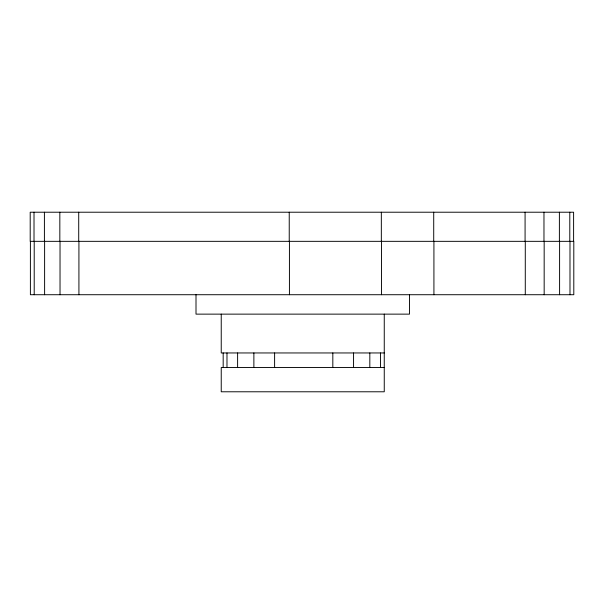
<?xml version="1.0" encoding="UTF-8"?>
<svg xmlns="http://www.w3.org/2000/svg" width="604" height="604" viewBox="0 0 604 604"><rect width="100%" height="100%" fill="white"/><g stroke="black" fill="none" stroke-linecap="round" stroke-linejoin="round"><path stroke-width="0.91" d="M384.257 352.955L221.238 352.955L221.238 314.133M384.257 367.519L221.238 367.519L221.238 391.785L384.257 391.785L384.257 314.133M573.604 241.336L573.604 212.215L30.2 212.215L30.2 241.336L573.8 241.336L573.8 294.722L30.396 294.722L30.396 241.336M569.987 241.336L569.987 294.722M569.791 212.215L569.791 241.336M559.591 241.336L559.591 294.722M559.387 212.215L559.387 241.336M544.166 241.336L544.166 294.722M543.97 212.215L543.97 241.336M525.284 241.336L525.284 294.722M525.08 212.215L525.08 241.336M433.921 241.336L433.921 294.722M433.717 212.215L433.717 241.336M409.482 294.722L409.482 314.133L196.006 314.133L196.006 294.722M381.532 241.336L381.532 294.722M381.335 212.215L381.335 241.336M380.452 352.955L380.452 367.519M369.822 352.955L369.822 367.519M353.559 352.955L353.559 367.519M332.827 352.955L332.827 367.519M289.429 241.336L289.429 294.722M289.233 212.215L289.233 241.336M274.609 352.955L274.609 367.519M253.876 352.955L253.876 367.519M237.606 352.955L237.606 367.519M226.983 352.955L226.983 367.519M223.178 352.955L223.178 367.519M78.92 241.336L78.92 294.722M78.716 212.215L78.716 241.336M60.03 241.336L60.03 294.722M59.834 212.215L59.834 241.336M44.613 241.336L44.613 294.722M44.409 212.215L44.409 241.336M34.209 241.336L34.209 294.722M34.013 212.215L34.013 241.336"/></g></svg>
